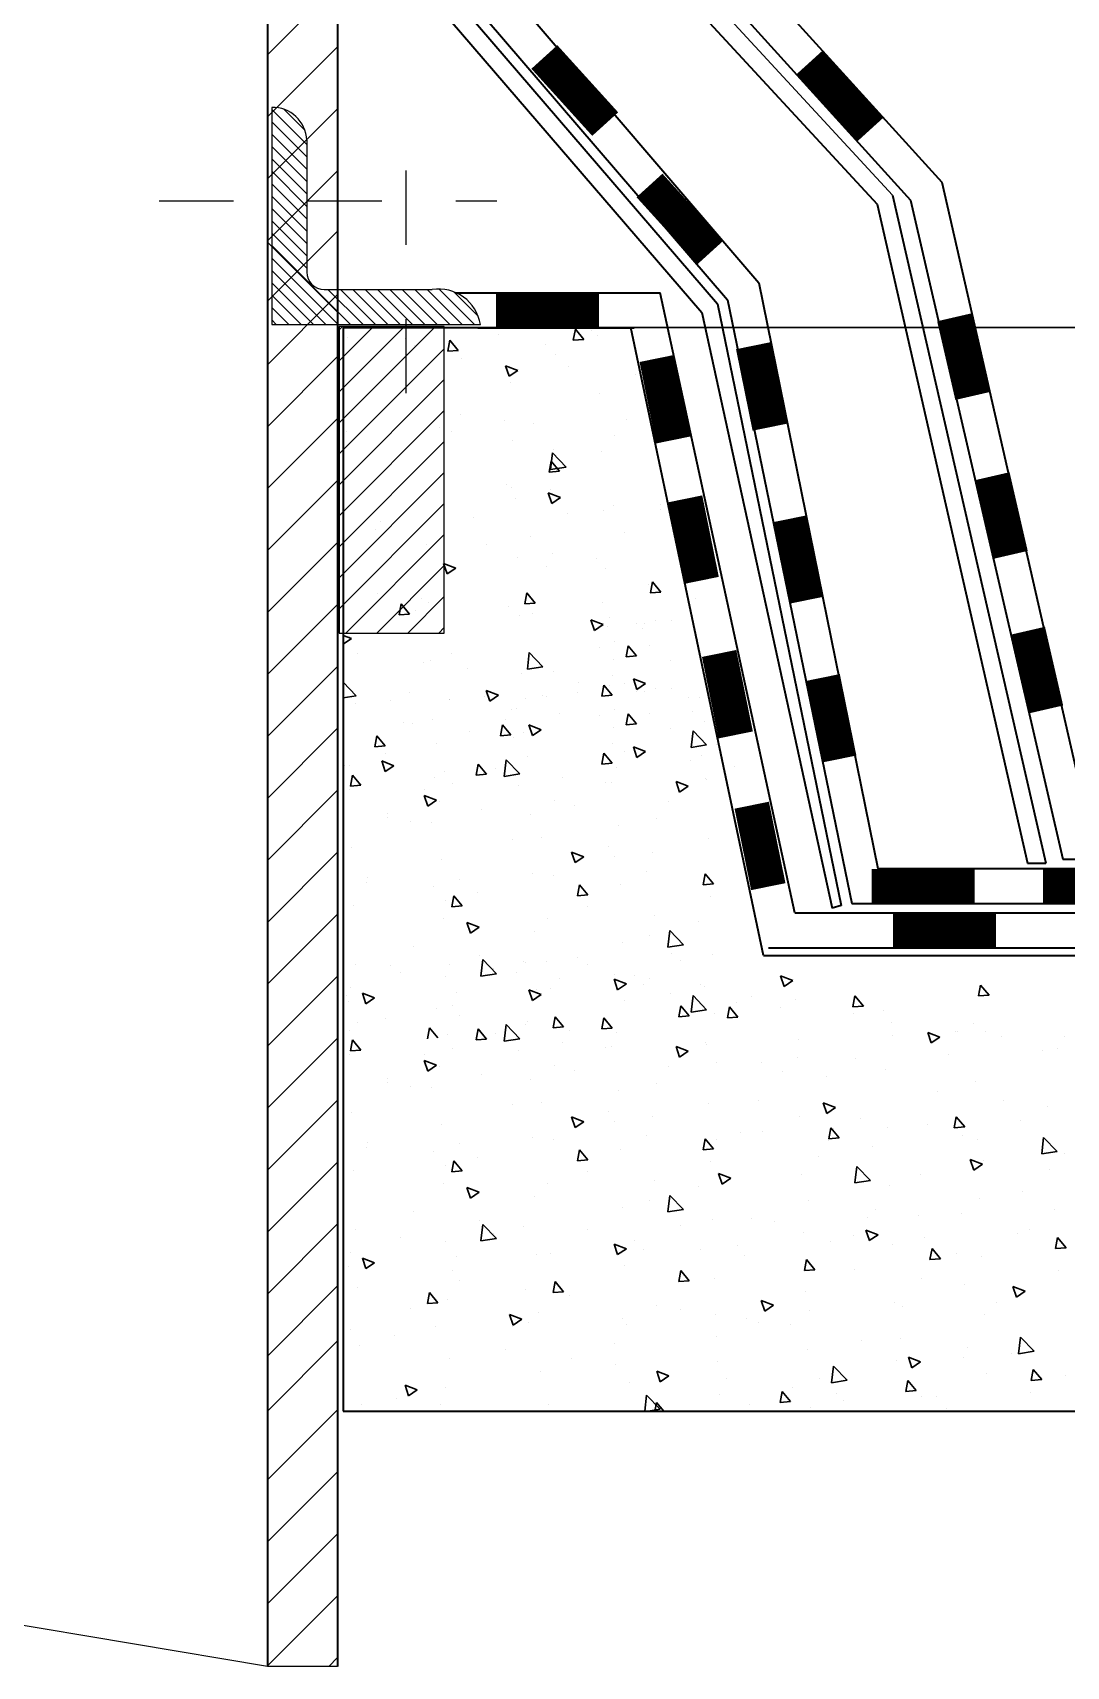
# Model space of a CAD drawing. Extents: x 594 to 813, y 174 to 240.
# Drawn here: x 626.909 to 628.303, y 224.166 to 226.367 of the extents above; entities that cross this region are included whole.
import ezdxf

# ---------------------------------------------------------------- set-up
doc = ezdxf.new("R2010")
doc.units = 0
doc.header["$MEASUREMENT"] = 0
doc.header["$PDMODE"] = 35
doc.header["$PDSIZE"] = 0.5
doc.linetypes.add('CENTER', pattern=[50.8, 31.75, -6.35, 6.35, -6.35])
doc.layers.get('0').update_dxf_attribs({"linetype": 'CONTINUOUS', "lineweight": 30})
doc.layers.get('Defpoints').update_dxf_attribs({"linetype": 'CONTINUOUS'})
for name, color, linetype, lineweight in [('3', 3, 'CONTINUOUS', 25), ('5', 5, 'CONTINUOUS', 35), ('AC.REF(S). PIPING', 3, 'CONTINUOUS', 30), ('text', 72, 'CONTINUOUS', 15)]:
    doc.layers.add(name, color=color, linetype=linetype, lineweight=lineweight)
doc.layers.add('Duct', color=4, linetype='CONTINUOUS')
doc.dimstyles.get("Standard").update_dxf_attribs({"dimtxt": 0.12, "dimasz": 0.05, "dimexe": 0.18, "dimexo": 0.0625, "dimgap": 0.09, "dimtad": 0, "dimtih": 1, "dimtoh": 1, "dimzin": 0, "dimdsep": 46, "dimtxsty": 'Standard', "dimblk": 'DOT', "dimcen": 0.09, "dimadec": 0, "dimazin": 0, "dimtfac": 1, "dimtofl": 0, "dimtmove": 0, "dimatfit": 3, "dimldrblk": 'DOT', "dimfxl": 1, "dimtolj": 1, "dimtzin": 0, "dimarcsym": 0})

# ---------------------------------------------------------------- blocks, each defined once
blk = doc.blocks.new('*X223')
at = {"color": 0}
for p, q in [((471.437, 168.795), (472.437, 169.795)), ((471.49, 169.202), (472.087, 169.798)), ((471.437, 168.441), (472.437, 169.441)), ((471.437, 168.088), (472.437, 169.088)), ((471.437, 167.734), (472.437, 168.734)), ((471.437, 167.381), (472.437, 168.381)), ((471.437, 167.027), (472.437, 168.027)), ((471.437, 166.674), (472.437, 167.674)), ((471.437, 166.32), (472.437, 167.32)), ((471.437, 165.967), (472.437, 166.967)), ((471.437, 165.613), (472.437, 166.613)), ((471.437, 165.259), (472.437, 166.259)), ((470.183, 163.652), (472.437, 165.906)), ((470.536, 163.652), (472.437, 165.552)), ((470.89, 163.652), (472.437, 165.199)), ((466.548, 163.906), (467.224, 164.582)), ((466.647, 163.652), (467.647, 164.652)), ((467.001, 163.652), (468.001, 164.652)), ((467.354, 163.652), (468.354, 164.652)), ((467.708, 163.652), (468.708, 164.652)), ((468.061, 163.652), (469.061, 164.652)), ((468.415, 163.652), (469.415, 164.652)), ((468.768, 163.652), (469.768, 164.652)), ((469.122, 163.652), (470.122, 164.652)), ((469.475, 163.652), (470.475, 164.652)), ((469.829, 163.652), (470.829, 164.652)), ((471.243, 163.652), (472.437, 164.845)), ((471.597, 163.652), (472.437, 164.492)), ((471.95, 163.652), (472.437, 164.138)), ((472.304, 163.652), (472.437, 163.785))]:
    blk.add_line(p, q, dxfattribs=at)
blk = doc.blocks.new('*D263')
at = {"color": 0, "lineweight": -2, "transparency": 16777216}
for p, q in [((915323.5, 106490.7), (916558.6, 106490.7)), ((916558.4, 106490.6), (916558.4, 105791.7)), ((915471.3, 105791.5), (916558.6, 105791.5))]:
    blk.add_line(p, q, dxfattribs=at)
at = {"color": 0, "transparency": 16777216}
for points in [[(916558.4, 106490.6), (916558.4, 106490.6), (916558.4, 106490.7)], [(916558.4, 105791.7), (916558.4, 105791.7), (916558.4, 105791.5)]]:
    blk.add_solid(points, dxfattribs=at)
at = {"layer": 'Defpoints', "color": 0, "transparency": 16777216}
for p in [(915323.4, 106490.7), (915471.2, 105791.5), (916558.4, 105791.5)]:
    blk.add_point(p, dxfattribs=at)
blk = doc.blocks.new('_Dot')
at = {"color": 0, "linetype": 'ByBlock', "lineweight": -2}
blk.add_line((-0.5, 0), (-1, 0), dxfattribs=at)
at = {"color": 0, "linetype": 'ByBlock', "const_width": 0.5}
blk.add_lwpolyline([(-0.25, 0, 1), (0.25, 0, 1)], format="xyb", close=True, dxfattribs=at)
blk = doc.blocks.new('*X222')
at = {"color": 0}
for p, q in [((431.252, 160.784), (434.063, 163.595)), ((431.252, 161.668), (433.179, 163.595)), ((431.252, 162.551), (432.295, 163.595)), ((431.252, 163.435), (431.411, 163.595)), ((431.947, 160.594), (434.947, 163.595)), ((432.831, 160.594), (435.831, 163.595)), ((433.714, 160.594), (436.715, 163.595)), ((434.598, 160.594), (437.598, 163.595)), ((435.482, 160.594), (438.482, 163.595)), ((436.366, 160.594), (439.366, 163.595)), ((437.25, 160.594), (439.997, 163.342)), ((438.134, 160.594), (439.997, 162.458)), ((439.018, 160.594), (439.997, 161.574)), ((439.902, 160.594), (439.997, 160.69))]:
    blk.add_line(p, q, dxfattribs=at)
blk = doc.blocks.new('A$C5DD3573E')
at = {"color": 0}
for p, q in [((-31660.694, -4809.267), (-31582.653, -4731.226)), ((-31660.694, -4878.247), (-31582.653, -4800.205)), ((-31660.694, -4947.227), (-31582.653, -4869.185)), ((-31660.694, -5016.206), (-31582.653, -4938.165)), ((-31660.694, -5083.335), (-31582.653, -5005.293)), ((-31582.653, -5095.733), (-31660.694, -5017.691)), ((-31660.694, -5154.166), (-31582.653, -5076.124)), ((-31570.9, -5123.383), (-31570.9, -5123.383)), ((-31507.371, -5125.123), (-31507.371, -5125.123)), ((-31459.82, -5139.214), (-31457.564, -5126.984)), ((-31448.16, -5138.193), (-31457.565, -5126.984)), ((-31403.22, -5120.723), (-31403.22, -5120.723)), ((-31308.219, -5125.95), (-31319.881, -5126.97)), ((-31319.879, -5126.971), (-31317.623, -5114.741)), ((-31308.219, -5125.95), (-31317.625, -5114.741)), ((-31299.069, -5116.322), (-31299.069, -5116.322)), ((-31293.305, -5121.123), (-31293.305, -5121.123)), ((-31660.694, -5223.146), (-31582.653, -5145.104)), ((-31497.008, -5133.111), (-31497.008, -5133.111)), ((-31448.16, -5138.193), (-31459.821, -5139.214)), ((-31448.166, -5139.541), (-31448.166, -5139.541)), ((-31444.357, -5146.93), (-31444.357, -5146.93)), ((-31350.371, -5132.136), (-31350.371, -5132.136)), ((-31340.206, -5142.53), (-31340.206, -5142.53)), ((-31548.508, -5151.331), (-31548.508, -5151.331)), ((-31381.7, -5160.492), (-31395.361, -5155.248)), ((-31391.403, -5167.039), (-31395.359, -5155.249)), ((-31381.7, -5160.492), (-31391.405, -5167.038)), ((-31324.948, -5155.763), (-31324.948, -5155.763)), ((-31251.056, -5165.491), (-31251.056, -5165.491)), ((-31389.481, -5173.582), (-31389.481, -5173.582)), ((-31290.932, -5186.072), (-31290.932, -5186.072)), ((-31660.694, -5292.125), (-31582.653, -5214.084)), ((-31445.682, -5210.062), (-31445.682, -5210.062)), ((-31396.84, -5216.492), (-31396.84, -5216.492)), ((-31364.404, -5219.896), (-31364.404, -5219.896)), ((-31260.253, -5215.495), (-31260.253, -5215.495)), ((-31572.706, -5228.697), (-31572.706, -5228.697)), ((-31468.555, -5224.297), (-31468.555, -5224.297)), ((-31456.098, -5229.017), (-31456.098, -5229.017)), ((-31273.622, -5232.714), (-31273.622, -5232.714)), ((-31222.719, -5226.758), (-31227.474, -5229.966)), ((-31387.108, -5238.531), (-31387.108, -5238.531)), ((-31345.184, -5270.762), (-31343.028, -5252.233)), ((-31327.833, -5268.071), (-31343.03, -5252.234)), ((-31342.316, -5248.548), (-31342.316, -5248.548)), ((-31288.56, -5251.021), (-31288.56, -5251.021)), ((-31335.29, -5272.706), (-31346.952, -5273.726)), ((-31346.95, -5273.726), (-31344.694, -5261.497)), ((-31327.833, -5268.071), (-31345.185, -5270.763)), ((-31335.29, -5272.706), (-31344.696, -5261.497)), ((-31660.694, -5361.105), (-31582.653, -5283.063)), ((-31468.248, -5277.285), (-31468.248, -5277.285)), ((-31394.356, -5287.013), (-31394.356, -5287.013)), ((-31389.066, -5291.386), (-31389.066, -5291.386)), ((-31384.736, -5303.48), (-31384.736, -5303.48)), ((-31334.228, -5301.972), (-31347.889, -5296.728)), ((-31343.931, -5308.518), (-31347.887, -5296.728)), ((-31345.514, -5293.444), (-31345.514, -5293.444)), ((-31334.228, -5301.972), (-31343.933, -5308.518)), ((-31275.284, -5310.917), (-31275.284, -5310.917)), ((-31222.296, -5309.666), (-31222.296, -5309.666)), ((-31534.712, -5328.394), (-31534.712, -5328.394)), ((-31430.561, -5323.994), (-31430.561, -5323.994)), ((-31326.41, -5319.593), (-31326.41, -5319.593)), ((-31286.187, -5315.97), (-31286.187, -5315.97)), ((-31222.259, -5315.193), (-31222.259, -5315.193)), ((-31540.141, -5338.015), (-31540.141, -5338.015)), ((-31367.547, -5345.801), (-31367.547, -5345.801)), ((-31263.396, -5341.4), (-31263.396, -5341.4)), ((-31660.694, -5430.085), (-31582.653, -5352.043)), ((-31575.849, -5354.602), (-31575.849, -5354.602)), ((-31483.698, -5353.801), (-31483.698, -5353.801)), ((-31471.698, -5350.201), (-31471.698, -5350.201)), ((-31463.578, -5359.664), (-31463.578, -5359.664)), ((-31416.922, -5354.237), (-31416.922, -5354.237)), ((-31343.03, -5363.965), (-31343.03, -5363.965)), ((-31450.687, -5380.525), (-31464.348, -5375.281)), ((-31460.39, -5387.071), (-31464.346, -5375.281)), ((-31450.687, -5380.525), (-31460.392, -5387.071)), ((-31382.363, -5368.429), (-31382.363, -5368.429)), ((-31349.796, -5379.195), (-31349.796, -5379.195)), ((-31294.188, -5370.395), (-31294.188, -5370.395)), ((-31283.815, -5380.919), (-31283.815, -5380.919)), ((-31236.014, -5398.726), (-31236.014, -5398.726)), ((-31234.08, -5408.239), (-31231.825, -5396.009)), ((-31222.421, -5407.219), (-31231.826, -5396.009)), ((-31537.657, -5408.536), (-31537.657, -5408.536)), ((-31488.815, -5414.966), (-31488.815, -5414.966)), ((-31481.325, -5418.75), (-31481.325, -5418.75)), ((-31362.361, -5419.462), (-31374.023, -5420.482)), ((-31374.021, -5420.482), (-31371.765, -5408.253)), ((-31362.361, -5419.462), (-31371.767, -5408.252)), ((-31287.594, -5418.766), (-31287.594, -5418.766)), ((-31222.421, -5407.219), (-31234.082, -5408.239)), ((-31183.443, -5414.366), (-31183.443, -5414.366)), ((-31660.694, -5499.064), (-31582.653, -5421.023)), ((-31502.301, -5431.705), (-31513.963, -5432.725)), ((-31513.961, -5432.726), (-31511.705, -5420.496)), ((-31502.301, -5431.705), (-31511.707, -5420.496)), ((-31495.896, -5427.568), (-31495.896, -5427.568)), ((-31391.745, -5423.167), (-31391.745, -5423.167)), ((-31379.991, -5433.378), (-31379.991, -5433.378)), ((-31365.597, -5431.188), (-31365.597, -5431.188)), ((-31286.756, -5443.452), (-31300.417, -5438.208)), ((-31296.459, -5449.998), (-31300.415, -5438.208)), ((-31279.07, -5435.09), (-31279.07, -5435.09)), ((-31567.146, -5459.077), (-31576.437, -5455.511)), ((-31569.305, -5456.544), (-31569.305, -5456.544)), ((-31286.756, -5443.452), (-31296.461, -5449.998)), ((-31291.704, -5440.916), (-31291.704, -5440.916)), ((-31281.442, -5445.868), (-31281.442, -5445.868)), ((-31249.6, -5442.737), (-31249.6, -5442.737)), ((-31242.862, -5447.346), (-31242.862, -5447.346)), ((-31240.378, -5442.141), (-31240.378, -5442.141)), ((-31227.958, -5439.41), (-31227.958, -5439.41)), ((-31210.784, -5438.933), (-31210.784, -5438.933)), ((-31567.146, -5459.077), (-31576.437, -5465.344)), ((-31371.05, -5493.11), (-31368.895, -5474.581)), ((-31353.7, -5490.419), (-31368.896, -5474.582)), ((-31290.738, -5468.944), (-31290.738, -5468.944)), ((-31274.325, -5462.012), (-31274.325, -5462.012)), ((-31261.151, -5479.268), (-31258.895, -5467.038)), ((-31249.492, -5478.248), (-31258.897, -5467.038)), ((-31235.439, -5467.081), (-31235.439, -5467.081)), ((-31181.269, -5459.605), (-31181.269, -5459.605)), ((-31660.694, -5568.044), (-31582.653, -5490.003)), ((-31560.223, -5475.759), (-31560.223, -5475.759)), ((-31486.331, -5485.487), (-31486.331, -5485.487)), ((-31478.953, -5483.699), (-31478.953, -5483.699)), ((-31455.523, -5476.075), (-31455.523, -5476.075)), ((-31437.489, -5491.917), (-31437.489, -5491.917)), ((-31353.7, -5490.419), (-31371.052, -5493.111)), ((-31274.708, -5482.249), (-31274.708, -5482.249)), ((-31249.492, -5478.248), (-31261.153, -5479.268)), ((-31211.619, -5483.339), (-31211.619, -5483.339)), ((-31561.923, -5522.713), (-31576.437, -5507.587)), ((-31377.618, -5498.327), (-31377.618, -5498.327)), ((-31341.741, -5495.606), (-31341.741, -5495.606)), ((-31314.271, -5508.139), (-31314.271, -5508.139)), ((-31288.222, -5523.047), (-31285.966, -5510.817)), ((-31276.562, -5522.027), (-31285.968, -5510.817)), ((-31279.07, -5510.817), (-31279.07, -5510.817)), ((-31276.698, -5500.039), (-31276.698, -5500.039)), ((-31262.945, -5509.364), (-31262.945, -5509.364)), ((-31239.284, -5509.205), (-31252.945, -5503.961)), ((-31248.987, -5515.751), (-31252.943, -5503.961)), ((-31239.284, -5509.205), (-31248.989, -5515.751)), ((-31561.923, -5522.713), (-31576.437, -5524.964)), ((-31523.237, -5527.862), (-31523.237, -5527.862)), ((-31502.272, -5518.914), (-31502.272, -5518.914)), ((-31457.902, -5527.265), (-31457.902, -5527.265)), ((-31457.571, -5526.685), (-31457.571, -5526.685)), ((-31419.086, -5523.461), (-31419.086, -5523.461)), ((-31403.215, -5522.004), (-31416.876, -5516.761)), ((-31412.918, -5528.551), (-31416.874, -5516.761)), ((-31403.215, -5522.004), (-31412.92, -5528.551)), ((-31372.873, -5525.248), (-31372.873, -5525.248)), ((-31353.751, -5522.864), (-31353.751, -5522.864)), ((-31349.221, -5523.277), (-31349.221, -5523.277)), ((-31314.935, -5519.061), (-31314.935, -5519.061)), ((-31276.562, -5522.027), (-31288.224, -5523.047)), ((-31249.6, -5518.464), (-31249.6, -5518.464)), ((-31240.378, -5517.867), (-31240.378, -5517.867)), ((-31227.958, -5515.137), (-31227.958, -5515.137)), ((-31210.784, -5514.66), (-31210.784, -5514.66)), ((-31191.536, -5524.298), (-31191.536, -5524.298)), ((-31178.896, -5524.554), (-31178.896, -5524.554)), ((-31145.449, -5514.063), (-31145.449, -5514.063)), ((-31562.053, -5531.665), (-31562.053, -5531.665)), ((-31388.49, -5538.445), (-31388.49, -5538.445)), ((-31383.679, -5536.413), (-31383.679, -5536.413)), ((-31334.837, -5542.843), (-31334.837, -5542.843)), ((-31290.738, -5544.671), (-31290.738, -5544.671)), ((-31274.325, -5537.738), (-31274.325, -5537.738)), ((-31261.151, -5554.995), (-31258.895, -5542.765)), ((-31249.492, -5553.974), (-31258.897, -5542.765)), ((-31235.439, -5542.807), (-31235.439, -5542.807)), ((-31186.587, -5540.271), (-31186.587, -5540.271)), ((-31660.694, -5637.024), (-31582.653, -5558.982)), ((-31508.897, -5552.71), (-31508.897, -5552.71)), ((-31499.04, -5553.472), (-31499.04, -5553.472)), ((-31476.58, -5548.648), (-31476.58, -5548.648)), ((-31435.005, -5562.439), (-31435.005, -5562.439)), ((-31401.092, -5567.238), (-31398.836, -5555.008)), ((-31389.432, -5566.217), (-31398.838, -5555.008)), ((-31394.889, -5549.072), (-31394.889, -5549.072)), ((-31375.246, -5563.276), (-31375.246, -5563.276)), ((-31355.743, -5560.507), (-31369.404, -5555.264)), ((-31365.446, -5567.054), (-31369.402, -5555.264)), ((-31355.743, -5560.507), (-31365.448, -5567.054)), ((-31274.708, -5557.975), (-31274.708, -5557.975)), ((-31249.492, -5553.974), (-31261.153, -5554.995)), ((-31211.619, -5559.065), (-31211.619, -5559.065)), ((-31188.694, -5580.188), (-31186.538, -5561.659)), ((-31171.344, -5577.497), (-31186.54, -5561.659)), ((-31174.151, -5551.476), (-31174.151, -5551.476)), ((-31529.372, -5578.461), (-31541.034, -5579.481)), ((-31541.032, -5579.481), (-31538.776, -5567.252)), ((-31529.372, -5578.461), (-31538.778, -5567.251)), ((-31471.836, -5575.569), (-31471.836, -5575.569)), ((-31389.432, -5566.217), (-31401.094, -5567.238)), ((-31386.163, -5568.869), (-31386.163, -5568.869)), ((-31276.698, -5575.766), (-31276.698, -5575.766)), ((-31239.284, -5584.932), (-31252.945, -5579.688)), ((-31248.987, -5591.478), (-31252.943, -5579.688)), ((-31171.344, -5577.497), (-31188.696, -5580.188)), ((-31160.926, -5577.506), (-31160.926, -5577.506)), ((-31574.382, -5599.859), (-31574.382, -5599.859)), ((-31568.729, -5600.626), (-31568.729, -5600.626)), ((-31519.674, -5600.557), (-31533.335, -5595.313)), ((-31529.377, -5607.103), (-31533.333, -5595.313)), ((-31529.463, -5587.414), (-31529.463, -5587.414)), ((-31519.674, -5600.557), (-31529.379, -5607.103)), ((-31428.163, -5611.017), (-31425.907, -5598.787)), ((-31416.503, -5609.997), (-31425.909, -5598.787)), ((-31396.917, -5612.482), (-31394.761, -5593.953)), ((-31379.567, -5609.791), (-31394.763, -5593.953)), ((-31370.501, -5590.197), (-31370.501, -5590.197)), ((-31276.562, -5597.753), (-31288.224, -5598.774)), ((-31288.222, -5598.774), (-31285.966, -5586.544)), ((-31276.562, -5597.753), (-31285.968, -5586.544)), ((-31262.945, -5585.091), (-31262.945, -5585.091)), ((-31239.284, -5584.932), (-31248.989, -5591.478)), ((-31189.052, -5594.819), (-31189.052, -5594.819)), ((-31176.524, -5589.503), (-31176.524, -5589.503)), ((-31140.21, -5601.249), (-31140.21, -5601.249)), ((-31568.103, -5623.26), (-31565.847, -5611.031)), ((-31556.443, -5622.24), (-31565.849, -5611.03)), ((-31474.208, -5613.597), (-31474.208, -5613.597)), ((-31463.003, -5606.722), (-31463.003, -5606.722)), ((-31454.947, -5620.157), (-31454.947, -5620.157)), ((-31416.503, -5609.997), (-31428.165, -5611.017)), ((-31406.245, -5603.636), (-31406.245, -5603.636)), ((-31379.567, -5609.791), (-31396.919, -5612.482)), ((-31332.353, -5613.364), (-31332.353, -5613.364)), ((-31283.511, -5619.795), (-31283.511, -5619.795)), ((-31276.941, -5618.758), (-31276.941, -5618.758)), ((-31271.953, -5602.687), (-31271.953, -5602.687)), ((-31191.812, -5623.435), (-31205.473, -5618.191)), ((-31201.515, -5629.981), (-31205.471, -5618.191)), ((-31172.79, -5614.357), (-31172.79, -5614.357)), ((-31171.779, -5616.425), (-31171.779, -5616.425)), ((-31660.694, -5706.004), (-31582.653, -5627.962)), ((-31569.637, -5626.78), (-31569.637, -5626.78)), ((-31556.443, -5622.24), (-31568.105, -5623.26)), ((-31472.202, -5639.06), (-31485.863, -5633.816)), ((-31481.905, -5645.606), (-31485.861, -5633.816)), ((-31485.243, -5627.559), (-31485.243, -5627.559)), ((-31381.092, -5623.159), (-31381.092, -5623.159)), ((-31191.812, -5623.435), (-31201.517, -5629.981)), ((-31526.381, -5653.766), (-31526.381, -5653.766)), ((-31472.202, -5639.06), (-31481.907, -5645.606)), ((-31469.463, -5640.518), (-31469.463, -5640.518)), ((-31422.23, -5649.366), (-31422.23, -5649.366)), ((-31368.129, -5655.146), (-31368.129, -5655.146)), ((-31341.165, -5639.688), (-31341.165, -5639.688)), ((-31318.079, -5644.965), (-31318.079, -5644.965)), ((-31213.928, -5640.565), (-31213.928, -5640.565)), ((-31526.98, -5657.936), (-31526.98, -5657.936)), ((-31501.697, -5662.996), (-31501.697, -5662.996)), ((-31478.137, -5664.366), (-31478.137, -5664.366)), ((-31269.58, -5667.636), (-31269.58, -5667.636)), ((-31227.383, -5659.219), (-31227.383, -5659.219)), ((-31567.264, -5691.729), (-31567.264, -5691.729)), ((-31387.915, -5682.526), (-31387.915, -5682.526)), ((-31354.919, -5680.588), (-31354.919, -5680.588)), ((-31281.027, -5690.316), (-31281.027, -5690.316)), ((-31169.407, -5681.374), (-31169.407, -5681.374)), ((-31660.694, -5774.983), (-31582.653, -5696.942)), ((-31467.091, -5705.467), (-31467.091, -5705.467)), ((-31308.271, -5701.987), (-31321.932, -5696.743)), ((-31317.974, -5708.533), (-31321.93, -5696.743)), ((-31308.271, -5701.987), (-31317.976, -5708.533)), ((-31274.133, -5702.057), (-31274.133, -5702.057)), ((-31232.185, -5696.746), (-31232.185, -5696.746)), ((-31549.546, -5725.159), (-31549.546, -5725.159)), ((-31446.427, -5726.732), (-31446.427, -5726.732)), ((-31365.756, -5720.095), (-31365.756, -5720.095)), ((-31342.276, -5722.332), (-31342.276, -5722.332)), ((-31238.125, -5717.931), (-31238.125, -5717.931)), ((-31175.353, -5733.286), (-31173.097, -5721.057)), ((-31163.693, -5732.266), (-31173.099, -5721.057)), ((-31550.578, -5731.133), (-31550.578, -5731.133)), ((-31475.654, -5734.887), (-31475.654, -5734.887)), ((-31455.233, -5757.773), (-31452.978, -5745.543)), ((-31443.574, -5756.752), (-31452.98, -5745.543)), ((-31426.811, -5741.317), (-31426.811, -5741.317)), ((-31303.633, -5744.509), (-31315.295, -5745.529)), ((-31315.293, -5745.53), (-31313.037, -5733.3)), ((-31303.633, -5744.509), (-31313.039, -5733.3)), ((-31267.208, -5732.585), (-31267.208, -5732.585)), ((-31163.693, -5732.266), (-31175.355, -5733.286)), ((-31167.034, -5746.323), (-31167.034, -5746.323)), ((-31564.892, -5756.678), (-31564.892, -5756.678)), ((-31462.427, -5750.804), (-31462.427, -5750.804)), ((-31443.574, -5756.752), (-31455.236, -5757.773)), ((-31303.593, -5757.539), (-31303.593, -5757.539)), ((-31660.694, -5843.963), (-31582.653, -5765.921)), ((-31464.718, -5770.416), (-31464.718, -5770.416)), ((-31424.73, -5780.54), (-31438.391, -5775.296)), ((-31434.433, -5787.086), (-31438.389, -5775.296)), ((-31424.73, -5780.54), (-31434.435, -5787.086)), ((-31348.645, -5770.335), (-31348.645, -5770.335)), ((-31229.701, -5767.267), (-31229.701, -5767.267)), ((-31214.56, -5802.536), (-31212.405, -5784.007)), ((-31197.21, -5799.845), (-31212.407, -5784.007)), ((-31180.859, -5773.697), (-31180.859, -5773.697)), ((-31498.22, -5802.11), (-31498.22, -5802.11)), ((-31363.384, -5785.044), (-31363.384, -5785.044)), ((-31264.835, -5797.534), (-31264.835, -5797.534)), ((-31234.863, -5789.866), (-31234.863, -5789.866)), ((-31197.21, -5799.845), (-31214.562, -5802.536)), ((-31424.328, -5811.838), (-31424.328, -5811.838)), ((-31422.783, -5834.83), (-31420.628, -5816.301)), ((-31405.434, -5832.139), (-31420.63, -5816.301)), ((-31419.086, -5818.397), (-31419.086, -5818.397)), ((-31375.486, -5818.268), (-31375.486, -5818.268)), ((-31372.873, -5820.184), (-31372.873, -5820.184)), ((-31349.221, -5818.212), (-31349.221, -5818.212)), ((-31314.935, -5813.996), (-31314.935, -5813.996)), ((-31210.784, -5809.596), (-31210.784, -5809.596)), ((-31200.132, -5817.628), (-31200.132, -5817.628)), ((-31164.662, -5811.271), (-31164.662, -5811.271)), ((-31660.694, -5912.943), (-31582.653, -5834.901)), ((-31562.519, -5821.627), (-31562.519, -5821.627)), ((-31523.237, -5822.798), (-31523.237, -5822.798)), ((-31512.584, -5830.83), (-31512.584, -5830.83)), ((-31462.346, -5835.365), (-31462.346, -5835.365)), ((-31457.571, -5821.621), (-31457.571, -5821.621)), ((-31405.434, -5832.139), (-31422.786, -5834.83)), ((-31408.434, -5826.43), (-31408.434, -5826.43)), ((-31383.679, -5831.349), (-31383.679, -5831.349)), ((-31334.837, -5837.779), (-31334.837, -5837.779)), ((-31304.283, -5822.029), (-31304.283, -5822.029)), ((-31260.8, -5843.467), (-31274.46, -5838.223)), ((-31270.502, -5850.013), (-31274.458, -5838.223)), ((-31274.325, -5832.674), (-31274.325, -5832.674)), ((-31252.267, -5834.49), (-31252.267, -5834.49)), ((-31235.439, -5837.743), (-31235.439, -5837.743)), ((-31075.353, -5839.818), (-31089.014, -5834.574)), ((-31085.056, -5846.364), (-31089.012, -5834.574)), ((-31572.009, -5856.767), (-31572.009, -5856.767)), ((-31568.154, -5847.685), (-31568.154, -5847.685)), ((-31541.189, -5859.092), (-31554.85, -5853.849)), ((-31550.892, -5865.639), (-31554.848, -5853.849)), ((-31449.571, -5852.637), (-31449.571, -5852.637)), ((-31355.743, -5855.443), (-31369.404, -5850.199)), ((-31365.446, -5861.989), (-31369.402, -5850.199)), ((-31355.743, -5855.443), (-31365.448, -5861.989)), ((-31361.011, -5849.993), (-31361.011, -5849.993)), ((-31345.42, -5848.236), (-31345.42, -5848.236)), ((-31260.8, -5843.467), (-31270.504, -5850.013)), ((-31241.269, -5843.836), (-31241.269, -5843.836)), ((-31211.619, -5854.001), (-31211.619, -5854.001)), ((-31188.694, -5875.124), (-31186.538, -5856.595)), ((-31171.344, -5872.433), (-31186.54, -5856.595)), ((-31178.375, -5844.219), (-31178.375, -5844.219)), ((-31174.151, -5846.411), (-31174.151, -5846.411)), ((-31075.353, -5839.818), (-31085.058, -5846.364)), ((-30856.741, -5855.959), (-30868.403, -5856.98)), ((-30868.401, -5856.98), (-30866.145, -5844.75)), ((-30856.741, -5855.959), (-30866.147, -5844.75)), ((-31570.112, -5862.84), (-31570.112, -5862.84)), ((-31553.722, -5857.037), (-31553.722, -5857.037)), ((-31541.189, -5859.092), (-31550.894, -5865.639)), ((-31471.836, -5870.504), (-31471.836, -5870.504)), ((-31454.372, -5867.216), (-31454.372, -5867.216)), ((-31262.463, -5862.483), (-31262.463, -5862.483)), ((-31202.423, -5880.042), (-31200.168, -5867.812)), ((-31190.764, -5879.022), (-31200.17, -5867.812)), ((-31171.344, -5872.433), (-31188.696, -5875.124)), ((-31148.282, -5881.466), (-31146.026, -5869.237)), ((-31136.622, -5880.446), (-31146.028, -5869.236)), ((-31137.727, -5863.729), (-31137.727, -5863.729)), ((-31121.656, -5857.274), (-31121.656, -5857.274)), ((-31088.884, -5870.159), (-31088.884, -5870.159)), ((-31072.817, -5861.04), (-31072.817, -5861.04)), ((-30996.682, -5868.203), (-31008.343, -5869.223)), ((-31008.341, -5869.223), (-31006.085, -5856.993)), ((-30996.682, -5868.203), (-31006.087, -5856.993)), ((-30974.269, -5873.53), (-30974.269, -5873.53)), ((-31560.147, -5886.576), (-31560.147, -5886.576)), ((-31529.463, -5882.35), (-31529.463, -5882.35)), ((-31482.304, -5904.529), (-31480.048, -5892.299)), ((-31470.645, -5903.508), (-31480.051, -5892.299)), ((-31446.894, -5879.062), (-31446.894, -5879.062)), ((-31396.917, -5907.417), (-31394.761, -5888.888)), ((-31379.567, -5904.726), (-31394.763, -5888.889)), ((-31373.002, -5888.79), (-31373.002, -5888.79)), ((-31370.501, -5885.133), (-31370.501, -5885.133)), ((-31330.704, -5891.265), (-31342.366, -5892.285)), ((-31342.364, -5892.285), (-31340.108, -5880.056)), ((-31340.59, -5886.747), (-31340.59, -5886.747)), ((-31330.704, -5891.265), (-31340.11, -5880.056)), ((-31276.562, -5892.689), (-31288.224, -5893.709)), ((-31288.222, -5893.709), (-31285.966, -5881.48)), ((-31276.562, -5892.689), (-31285.968, -5881.48)), ((-31190.764, -5879.022), (-31202.426, -5880.042)), ((-31162.289, -5876.22), (-31162.289, -5876.22)), ((-31136.622, -5880.446), (-31148.284, -5881.466)), ((-31007.874, -5876.805), (-31007.874, -5876.805)), ((-30965.666, -5886.381), (-30965.666, -5886.381)), ((-30874.095, -5887.267), (-30874.095, -5887.267)), ((-31660.694, -5981.923), (-31582.653, -5903.881)), ((-31568.729, -5895.562), (-31568.729, -5895.562)), ((-31568.103, -5918.196), (-31565.847, -5905.966)), ((-31556.443, -5917.175), (-31565.849, -5905.966)), ((-31459.973, -5900.314), (-31459.973, -5900.314)), ((-31416.503, -5904.932), (-31428.165, -5905.953)), ((-31428.163, -5905.953), (-31425.907, -5893.723)), ((-31416.503, -5904.932), (-31425.909, -5893.723)), ((-31406.245, -5898.572), (-31406.245, -5898.572)), ((-31379.567, -5904.726), (-31396.919, -5907.418)), ((-31332.353, -5908.3), (-31332.353, -5908.3)), ((-31324.16, -5895.22), (-31324.16, -5895.22)), ((-31271.953, -5897.623), (-31271.953, -5897.623)), ((-31172.79, -5909.293), (-31172.79, -5909.293)), ((-31068.64, -5904.893), (-31068.64, -5904.893)), ((-30964.489, -5900.492), (-30964.489, -5900.492)), ((-30911.422, -5902.745), (-30925.083, -5897.501)), ((-30921.125, -5909.291), (-30925.081, -5897.501)), ((-30911.422, -5902.745), (-30921.127, -5909.291)), ((-30894.092, -5896.336), (-30894.092, -5896.336)), ((-30891.774, -5896.109), (-30891.774, -5896.109)), ((-30860.338, -5896.092), (-30860.338, -5896.092)), ((-30842.932, -5902.54), (-30842.932, -5902.54)), ((-30772.76, -5901.895), (-30772.76, -5901.895)), ((-31569.637, -5921.716), (-31569.637, -5921.716)), ((-31556.443, -5917.175), (-31568.105, -5918.196)), ((-31472.202, -5933.996), (-31485.863, -5928.752)), ((-31481.905, -5940.542), (-31485.861, -5928.752)), ((-31485.243, -5922.495), (-31485.243, -5922.495)), ((-31454.947, -5915.093), (-31454.947, -5915.093)), ((-31381.092, -5918.094), (-31381.092, -5918.094)), ((-31283.511, -5914.73), (-31283.511, -5914.73)), ((-31276.941, -5913.694), (-31276.941, -5913.694)), ((-31191.812, -5918.37), (-31205.473, -5913.126)), ((-31201.515, -5924.916), (-31205.471, -5913.127)), ((-31191.812, -5918.37), (-31201.517, -5924.916)), ((-31171.779, -5911.36), (-31171.779, -5911.36)), ((-31070.445, -5925.988), (-31070.445, -5925.988)), ((-31005.626, -5926.699), (-31005.626, -5926.699)), ((-30901.475, -5922.299), (-30901.475, -5922.299)), ((-30797.324, -5917.898), (-30797.324, -5917.898)), ((-30780.31, -5915.867), (-30780.31, -5915.867)), ((-31472.202, -5933.996), (-31481.907, -5940.542)), ((-31469.463, -5935.453), (-31469.463, -5935.453)), ((-31422.23, -5944.302), (-31422.23, -5944.302)), ((-31341.165, -5934.624), (-31341.165, -5934.624)), ((-31318.079, -5939.901), (-31318.079, -5939.901)), ((-31213.928, -5935.501), (-31213.928, -5935.501)), ((-31160.293, -5930.952), (-31160.293, -5930.952)), ((-31109.777, -5931.1), (-31109.777, -5931.1)), ((-31086.401, -5940.68), (-31086.401, -5940.68)), ((-31037.558, -5947.111), (-31037.558, -5947.111)), ((-30971.896, -5938.479), (-30971.896, -5938.479)), ((-31526.98, -5952.871), (-31526.98, -5952.871)), ((-31526.381, -5948.702), (-31526.381, -5948.702)), ((-31501.697, -5957.931), (-31501.697, -5957.931)), ((-31478.137, -5959.301), (-31478.137, -5959.301)), ((-31368.129, -5950.082), (-31368.129, -5950.082)), ((-31269.58, -5962.572), (-31269.58, -5962.572)), ((-31227.383, -5954.155), (-31227.383, -5954.155)), ((-30914.34, -5963.333), (-30914.34, -5963.333)), ((-30871.723, -5952.216), (-30871.723, -5952.216)), ((-31660.694, -6050.902), (-31582.653, -5972.861)), ((-31387.915, -5977.462), (-31387.915, -5977.462)), ((-31354.919, -5975.523), (-31354.919, -5975.523)), ((-31169.407, -5976.309), (-31169.407, -5976.309)), ((-31113.601, -5973.686), (-31113.601, -5973.686)), ((-31027.881, -5981.298), (-31041.542, -5976.054)), ((-31037.584, -5987.844), (-31041.54, -5976.054)), ((-31027.881, -5981.298), (-31037.586, -5987.844)), ((-30840.448, -5973.061), (-30840.448, -5973.061)), ((-30791.606, -5979.491), (-30791.606, -5979.491)), ((-31567.264, -5986.665), (-31567.264, -5986.665)), ((-31467.091, -6000.402), (-31467.091, -6000.402)), ((-31308.271, -5996.923), (-31321.932, -5991.679)), ((-31317.974, -6003.469), (-31321.93, -5991.679)), ((-31308.271, -5996.923), (-31317.976, -6003.469)), ((-31281.027, -5985.252), (-31281.027, -5985.252)), ((-31274.133, -5996.993), (-31274.133, -5996.993)), ((-31232.185, -5991.682), (-31232.185, -5991.682)), ((-31068.072, -5990.937), (-31068.072, -5990.937)), ((-30999.819, -5993.217), (-30999.819, -5993.217)), ((-30925.672, -5999.665), (-30925.672, -5999.665)), ((-30895.472, -6003.735), (-30893.216, -5991.506)), ((-30883.812, -6002.715), (-30893.218, -5991.506)), ((-30821.521, -5995.265), (-30821.521, -5995.265)), ((-31549.546, -6020.095), (-31549.546, -6020.095)), ((-31365.756, -6015.031), (-31365.756, -6015.031)), ((-31342.276, -6017.267), (-31342.276, -6017.267)), ((-31238.125, -6012.867), (-31238.125, -6012.867)), ((-31175.353, -6028.222), (-31173.097, -6015.992)), ((-31163.693, -6027.202), (-31173.099, -6015.992)), ((-31160.351, -6016.524), (-31160.351, -6016.524)), ((-31133.974, -6008.466), (-31133.974, -6008.466)), ((-31108.967, -6007.904), (-31108.967, -6007.904)), ((-31023.753, -6014.958), (-31035.414, -6015.979)), ((-31035.412, -6015.979), (-31033.156, -6003.749)), ((-31035.075, -6017.632), (-31035.075, -6017.632)), ((-31023.753, -6014.958), (-31033.158, -6003.749)), ((-31029.823, -6004.066), (-31029.823, -6004.066)), ((-30969.524, -6003.428), (-30969.524, -6003.428)), ((-30883.812, -6002.715), (-30895.474, -6003.735)), ((-30886.037, -6012.747), (-30886.037, -6012.747)), ((-30869.35, -6017.165), (-30869.35, -6017.165)), ((-30798.114, -6032.885), (-30795.958, -6014.356)), ((-30780.764, -6030.194), (-30795.961, -6014.356)), ((-31576.209, -6026.209), (-31576.209, -6026.209)), ((-31550.578, -6026.069), (-31550.578, -6026.069)), ((-31475.654, -6029.823), (-31475.654, -6029.823)), ((-31446.427, -6021.668), (-31446.427, -6021.668)), ((-31426.811, -6036.253), (-31426.811, -6036.253)), ((-31315.293, -6040.465), (-31313.037, -6028.236)), ((-31303.633, -6039.445), (-31313.039, -6028.235)), ((-31267.208, -6027.521), (-31267.208, -6027.521)), ((-31163.693, -6027.202), (-31175.355, -6028.222)), ((-31046.569, -6036.055), (-31046.569, -6036.055)), ((-30986.232, -6024.062), (-30986.232, -6024.062)), ((-30780.764, -6030.194), (-30798.116, -6032.885)), ((-30772.255, -6032.278), (-30772.255, -6032.278)), ((-31660.694, -6119.882), (-31582.653, -6041.84)), ((-31564.892, -6051.614), (-31564.892, -6051.614)), ((-31462.427, -6045.74), (-31462.427, -6045.74)), ((-31443.574, -6051.688), (-31455.236, -6052.708)), ((-31455.233, -6052.709), (-31452.978, -6040.479)), ((-31443.574, -6051.688), (-31452.98, -6040.479)), ((-31303.633, -6039.445), (-31315.295, -6040.465)), ((-31303.593, -6052.475), (-31303.593, -6052.475)), ((-31167.034, -6041.258), (-31167.034, -6041.258)), ((-31144.341, -6059.85), (-31158.001, -6054.606)), ((-31154.043, -6066.396), (-31157.999, -6054.606)), ((-31065.7, -6055.886), (-31065.7, -6055.886)), ((-31006.337, -6065.178), (-31004.181, -6046.649)), ((-30988.987, -6062.488), (-31004.184, -6046.65)), ((-30932.787, -6055.586), (-30932.787, -6055.586)), ((-30863.951, -6044.225), (-30877.612, -6038.981)), ((-30873.653, -6050.771), (-30877.609, -6038.981)), ((-30863.951, -6044.225), (-30873.656, -6050.771)), ((-30863.014, -6040.284), (-30863.014, -6040.284)), ((-30789.122, -6050.012), (-30789.122, -6050.012)), ((-31464.718, -6065.351), (-31464.718, -6065.351)), ((-31424.73, -6075.476), (-31438.391, -6070.232)), ((-31434.433, -6082.022), (-31438.389, -6070.232)), ((-31348.645, -6065.271), (-31348.645, -6065.271)), ((-31229.701, -6062.203), (-31229.701, -6062.203)), ((-31180.859, -6068.633), (-31180.859, -6068.633)), ((-31144.341, -6059.85), (-31154.045, -6066.396)), ((-30988.987, -6062.488), (-31006.339, -6065.179)), ((-30967.151, -6068.377), (-30967.151, -6068.377)), ((-31424.73, -6075.476), (-31434.435, -6082.022)), ((-31363.384, -6079.98), (-31363.384, -6079.98)), ((-31264.835, -6092.47), (-31264.835, -6092.47)), ((-31234.863, -6084.802), (-31234.863, -6084.802)), ((-31214.56, -6097.472), (-31212.405, -6078.943)), ((-31197.21, -6094.781), (-31212.407, -6078.943)), ((-31057.641, -6084.855), (-31057.641, -6084.855)), ((-30866.978, -6082.114), (-30866.978, -6082.114)), ((-30819.005, -6075.117), (-30819.005, -6075.117)), ((-31660.694, -6188.862), (-31582.653, -6110.82)), ((-31498.22, -6097.046), (-31498.22, -6097.046)), ((-31424.328, -6106.774), (-31424.328, -6106.774)), ((-31422.783, -6129.765), (-31420.628, -6111.236)), ((-31405.434, -6127.074), (-31420.63, -6111.237)), ((-31197.21, -6094.781), (-31214.562, -6097.472)), ((-31164.662, -6106.207), (-31164.662, -6106.207)), ((-31121.081, -6104.333), (-31121.081, -6104.333)), ((-31095.981, -6108.164), (-31095.981, -6108.164)), ((-30991.83, -6103.763), (-30991.83, -6103.763)), ((-30983.749, -6094.583), (-30983.749, -6094.583)), ((-30934.906, -6101.013), (-30934.906, -6101.013)), ((-30887.679, -6099.363), (-30887.679, -6099.363)), ((-30783.528, -6094.962), (-30783.528, -6094.962)), ((-31562.519, -6116.563), (-31562.519, -6116.563)), ((-31512.584, -6125.766), (-31512.584, -6125.766)), ((-31405.434, -6127.074), (-31422.786, -6129.766)), ((-31408.434, -6121.365), (-31408.434, -6121.365)), ((-31375.486, -6113.204), (-31375.486, -6113.204)), ((-31304.283, -6116.965), (-31304.283, -6116.965)), ((-31252.267, -6129.426), (-31252.267, -6129.426)), ((-31200.132, -6112.564), (-31200.132, -6112.564)), ((-31063.327, -6120.835), (-31063.327, -6120.835)), ((-31007.299, -6123.864), (-31007.299, -6123.864)), ((-30980.41, -6122.777), (-30994.071, -6117.533)), ((-30990.112, -6129.323), (-30994.068, -6117.533)), ((-30980.41, -6122.777), (-30990.115, -6129.323)), ((-30928.816, -6125.57), (-30928.816, -6125.57)), ((-30824.665, -6121.169), (-30824.665, -6121.169)), ((-30811.688, -6117.235), (-30811.688, -6117.235)), ((-30782.602, -6138.248), (-30780.346, -6126.018)), ((-30770.943, -6137.228), (-30780.349, -6126.018)), ((-31568.154, -6142.621), (-31568.154, -6142.621)), ((-31462.346, -6130.3), (-31462.346, -6130.3)), ((-31449.571, -6147.573), (-31449.571, -6147.573)), ((-31361.011, -6144.928), (-31361.011, -6144.928)), ((-31345.42, -6143.172), (-31345.42, -6143.172)), ((-31260.8, -6138.403), (-31274.46, -6133.159)), ((-31270.502, -6144.949), (-31274.458, -6133.159)), ((-31260.8, -6138.403), (-31270.504, -6144.949)), ((-31241.269, -6138.772), (-31241.269, -6138.772)), ((-31178.375, -6139.154), (-31178.375, -6139.154)), ((-31137.118, -6134.371), (-31137.118, -6134.371)), ((-31129.533, -6145.584), (-31129.533, -6145.584)), ((-31032.967, -6129.97), (-31032.967, -6129.97)), ((-30964.779, -6133.326), (-30964.779, -6133.326)), ((-30922.543, -6150.491), (-30920.287, -6138.262)), ((-30910.883, -6149.471), (-30920.289, -6138.262)), ((-30893.517, -6143.394), (-30893.517, -6143.394)), ((-30864.605, -6147.063), (-30864.605, -6147.063)), ((-30770.943, -6137.228), (-30782.604, -6138.248)), ((-31570.112, -6157.775), (-31570.112, -6157.775)), ((-31541.189, -6154.028), (-31554.85, -6148.784)), ((-31550.892, -6160.575), (-31554.848, -6148.785)), ((-31553.722, -6151.973), (-31553.722, -6151.973)), ((-31541.189, -6154.028), (-31550.894, -6160.574)), ((-31454.372, -6162.152), (-31454.372, -6162.152)), ((-31262.463, -6157.419), (-31262.463, -6157.419)), ((-31202.423, -6174.978), (-31200.168, -6162.748)), ((-31190.764, -6173.957), (-31200.17, -6162.748)), ((-31050.824, -6161.714), (-31062.485, -6162.734)), ((-31062.483, -6162.734), (-31060.227, -6150.505)), ((-31050.824, -6161.714), (-31060.229, -6150.505)), ((-31006.315, -6161.806), (-31006.315, -6161.806)), ((-30910.883, -6149.471), (-30922.545, -6150.491)), ((-30779.735, -6162.925), (-30779.735, -6162.925)), ((-31660.694, -6257.841), (-31582.653, -6179.8)), ((-31560.147, -6181.512), (-31560.147, -6181.512)), ((-31446.894, -6173.997), (-31446.894, -6173.997)), ((-31373.002, -6183.725), (-31373.002, -6183.725)), ((-31342.364, -6187.221), (-31340.108, -6174.991)), ((-31340.59, -6181.682), (-31340.59, -6181.682)), ((-31330.704, -6186.201), (-31340.11, -6174.991)), ((-31190.764, -6173.957), (-31202.426, -6174.978)), ((-31162.289, -6171.156), (-31162.289, -6171.156)), ((-30932.423, -6171.535), (-30932.423, -6171.535)), ((-30883.58, -6177.965), (-30883.58, -6177.965)), ((-30816.479, -6185.704), (-30830.14, -6180.461)), ((-30826.181, -6192.25), (-30830.137, -6180.46)), ((-31470.645, -6198.444), (-31482.307, -6199.464)), ((-31482.304, -6199.464), (-31480.048, -6187.235)), ((-31470.645, -6198.444), (-31480.051, -6187.234)), ((-31459.973, -6195.249), (-31459.973, -6195.249)), ((-31330.704, -6186.201), (-31342.366, -6187.221)), ((-31324.16, -6190.156), (-31324.16, -6190.156)), ((-31226.808, -6201.213), (-31226.808, -6201.213)), ((-31096.869, -6201.33), (-31110.53, -6196.086)), ((-31106.571, -6207.876), (-31110.527, -6196.086)), ((-31096.869, -6201.33), (-31106.574, -6207.876)), ((-31060.955, -6185.784), (-31060.955, -6185.784)), ((-30962.406, -6198.275), (-30962.406, -6198.275)), ((-30848.862, -6198.536), (-30848.862, -6198.536)), ((-30816.479, -6185.704), (-30826.184, -6192.251)), ((-31501.122, -6204.99), (-31501.122, -6204.99)), ((-31377.259, -6216.955), (-31390.919, -6211.711)), ((-31386.961, -6223.502), (-31390.917, -6211.712)), ((-31377.259, -6216.955), (-31386.963, -6223.501)), ((-31369.617, -6220.538), (-31369.617, -6220.538)), ((-31358.639, -6209.877), (-31358.639, -6209.877)), ((-31265.466, -6216.138), (-31265.466, -6216.138)), ((-31200.941, -6206.378), (-31200.941, -6206.378)), ((-31161.315, -6211.737), (-31161.315, -6211.737)), ((-31127.049, -6216.106), (-31127.049, -6216.106)), ((-31057.164, -6207.337), (-31057.164, -6207.337)), ((-30953.013, -6202.936), (-30953.013, -6202.936)), ((-30862.233, -6212.012), (-30862.233, -6212.012)), ((-31567.629, -6228.296), (-31567.629, -6228.296)), ((-31518.786, -6234.727), (-31518.786, -6234.727)), ((-31473.768, -6224.939), (-31473.768, -6224.939)), ((-31387.34, -6224.521), (-31387.34, -6224.521)), ((-31260.09, -6222.368), (-31260.09, -6222.368)), ((-31159.917, -6236.105), (-31159.917, -6236.105)), ((-31113.026, -6220.744), (-31113.026, -6220.744)), ((-31078.207, -6222.536), (-31078.207, -6222.536)), ((-30823.98, -6255.233), (-30821.825, -6236.704)), ((-30806.631, -6252.542), (-30821.827, -6236.704)), ((-31660.694, -6319.061), (-31582.653, -6241.019)), ((-31557.775, -6246.461), (-31557.775, -6246.461)), ((-31395.568, -6250.949), (-31395.568, -6250.949)), ((-31273.558, -6244.052), (-31273.558, -6244.052)), ((-31058.582, -6250.733), (-31058.582, -6250.733)), ((-30999.244, -6240.275), (-30999.244, -6240.275)), ((-30954.989, -6238.758), (-30954.989, -6238.758)), ((-30881.097, -6248.486), (-30881.097, -6248.486)), ((-30832.254, -6254.916), (-30832.254, -6254.916)), ((-30806.631, -6252.542), (-30823.983, -6255.233)), ((-31575.634, -6273.268), (-31575.634, -6273.268)), ((-31457.601, -6260.198), (-31457.601, -6260.198)), ((-31356.266, -6274.826), (-31356.266, -6274.826)), ((-31321.676, -6260.677), (-31321.676, -6260.677)), ((-31272.834, -6267.107), (-31272.834, -6267.107)), ((-31213.328, -6279.883), (-31226.989, -6274.639)), ((-31223.03, -6286.429), (-31226.986, -6274.639)), ((-31159.776, -6263.583), (-31159.776, -6263.583)), ((-31032.204, -6287.526), (-31030.048, -6268.997)), ((-31014.854, -6284.836), (-31030.05, -6268.998)), ((-30960.034, -6263.224), (-30960.034, -6263.224)), ((-30932.938, -6264.257), (-30946.599, -6259.013)), ((-30942.64, -6270.803), (-30946.596, -6259.013)), ((-30932.938, -6264.257), (-30942.643, -6270.803)), ((-30885.462, -6259.806), (-30885.462, -6259.806)), ((-30809.673, -6285.004), (-30807.417, -6272.774)), ((-30798.014, -6283.984), (-30807.419, -6272.774)), ((-31493.718, -6295.508), (-31507.379, -6290.264)), ((-31503.42, -6302.054), (-31507.376, -6290.264)), ((-31461.852, -6292.799), (-31461.852, -6292.799)), ((-31257.718, -6287.317), (-31257.718, -6287.317)), ((-31213.328, -6279.883), (-31223.033, -6286.429)), ((-31149.616, -6283.329), (-31149.616, -6283.329)), ((-31075.723, -6293.057), (-31075.723, -6293.057)), ((-31045.994, -6283.114), (-31045.994, -6283.114)), ((-31014.854, -6284.836), (-31032.206, -6287.527)), ((-30949.613, -6297.247), (-30947.358, -6285.017)), ((-30937.954, -6296.227), (-30947.36, -6285.017)), ((-30859.86, -6276.961), (-30859.86, -6276.961)), ((-30798.014, -6283.984), (-30809.675, -6285.004)), ((-30771.68, -6279.337), (-30771.68, -6279.337)), ((-31555.402, -6311.41), (-31555.402, -6311.41)), ((-31516.303, -6305.248), (-31516.303, -6305.248)), ((-31493.718, -6295.508), (-31503.423, -6302.054)), ((-31240.354, -6319.196), (-31238.271, -6301.291)), ((-31223.077, -6317.129), (-31238.274, -6301.291)), ((-31229.026, -6319.196), (-31227.238, -6309.504)), ((-31219.108, -6319.196), (-31227.241, -6309.504)), ((-31157.544, -6301.054), (-31157.544, -6301.054)), ((-31123.322, -6311.435), (-31123.322, -6311.435)), ((-31077.895, -6308.47), (-31089.556, -6309.49)), ((-31089.554, -6309.49), (-31087.298, -6297.261)), ((-31077.895, -6308.47), (-31087.3, -6297.261)), ((-31026.881, -6299.487), (-31026.881, -6299.487)), ((-31019.171, -6307.034), (-31019.171, -6307.034)), ((-30937.954, -6296.227), (-30949.616, -6297.247)), ((-30932.212, -6302.644), (-30932.212, -6302.644)), ((-30915.02, -6302.634), (-30915.02, -6302.634)), ((-30810.869, -6298.233), (-30810.869, -6298.233)), ((-31660.694, -6395.801), (-31582.653, -6317.759)), ((-31467.46, -6311.678), (-31467.46, -6311.678)), ((-31348.07, -6312.33), (-31348.07, -6312.33)), ((-31223.077, -6317.129), (-31236.403, -6319.196)), ((-31227.473, -6315.835), (-31227.473, -6315.835)), ((-31056.21, -6315.682), (-31056.21, -6315.682)), ((-30903.663, -6315.709), (-30903.663, -6315.709)), ((-31660.694, -6464.781), (-31582.653, -6386.739)), ((-31660.694, -6533.76), (-31582.653, -6455.719)), ((-31660.694, -6602.74), (-31582.653, -6524.698)), ((-31592.312, -6603.338), (-31582.653, -6593.678))]:
    blk.add_line(p, q, dxfattribs=at)
at = {"layer": '3'}
for p, q in [((-31655.898, -4867.603), (-31655.898, -5109.532)), ((-31616.877, -4904.168), (-31616.877, -5051.001)), ((-31597.367, -5070.511), (-31477.172, -5070.511)), ((-31655.898, -5109.532), (-31423.392, -5109.532))]:
    blk.add_line(p, q, dxfattribs=at)
for centre, radius, start, end in [((-31654.67, -4905.396), 37.813, 1.860993, 91.860993), ((-31597.367, -5051.001), 19.51, 180, 270), ((-31469.792, -5116.912), 46.984, 9.037104, 99.037104)]:
    blk.add_arc(centre, radius, start, end, dxfattribs=at)
at = {"layer": '5'}
for p, q in [((-31660.694, -4098.154), (-31660.694, -6603.338)), ((-31582.653, -4098.154), (-31582.653, -6603.338)), ((-31576.322, -4331.435), (-30981.467, -4975.391)), ((-31353.373, -4461.418), (-30909.496, -4950.96)), ((-31382.28, -4487.628), (-30944.177, -4970.803)), ((-31655.181, -4540.039), (-31176.671, -5095.897)), ((-31635.67, -4532.798), (-31159.223, -5086.26)), ((-31577.577, -4581.276), (-31148.283, -5082.058)), ((-31538.556, -4566.84), (-31113.255, -5062.965)), ((-30964.132, -4965.404), (-30793.553, -5708.972)), ((-30909.496, -4950.96), (-30746.046, -5665.787)), ((-30981.467, -4975.391), (-30813.973, -5708.972)), ((-30944.177, -4970.803), (-30774.735, -5704.808)), ((-31450.716, -5073.975), (-31222.961, -5073.975)), ((-31073.178, -5764.451), (-31222.961, -5073.975)), ((-31113.255, -5062.965), (-30980.649, -5714.909)), ((-31159.223, -5086.26), (-31021.336, -5756.247)), ((-31148.283, -5082.058), (-31009.744, -5753.93)), ((-31176.671, -5095.897), (-31031.429, -5759.352)), ((-31576.437, -5112.695), (-31576.437, -6319.196)), ((-31576.437, -5112.695), (-31255.943, -5112.695)), ((-31426.4, -5112.996), (-31252.115, -5112.996)), ((-31108.187, -5811.925), (-31255.943, -5112.695)), ((-30813.973, -5708.972), (-30793.553, -5708.972)), ((-30774.735, -5704.808), (-30528.13, -5704.808)), ((-30980.649, -5714.909), (-30255.559, -5714.909)), ((-31073.178, -5764.451), (-30239.338, -5764.451)), ((-31021.336, -5756.247), (-31031.429, -5759.352)), ((-31009.744, -5753.93), (-30255.559, -5753.93)), ((-31108.187, -5811.925), (-30239.338, -5811.925)), ((-31102.332, -5803.471), (-30239.338, -5803.471)), ((-31576.437, -6319.196), (-30245.701, -6319.196))]:
    blk.add_line(p, q, dxfattribs=at)
at = {"layer": '5', "const_width": 39.021}
for points in [[(-31284.352, -4886.251), (-31352.122, -4811.508)], [(-30989.446, -4892.752), (-31057.217, -4818.009)], [(-31167.257, -5029.27), (-31235.027, -4954.527)], [(-31291.194, -5093.02), (-31406.12, -5093.02)], [(-30895.563, -5101.373), (-30875.333, -5189.01)], [(-31226.956, -5147.213), (-31208.505, -5237.925)], [(-31119.522, -5133.003), (-31101.071, -5223.715)], [(-30852.906, -5278.203), (-30832.675, -5365.84)], [(-31195.358, -5303.518), (-31176.907, -5394.23)], [(-31078.444, -5325.622), (-31059.993, -5416.334)], [(-30813.408, -5450.297), (-30793.177, -5537.934)], [(-31157.44, -5475.612), (-31138.989, -5566.324)], [(-31042.106, -5502.452), (-31023.655, -5593.165)], [(-31121.102, -5644.548), (-31102.651, -5735.261)], [(-30872.688, -5735.057), (-30987.614, -5735.057)], [(-30681.867, -5735.057), (-30796.793, -5735.057)], [(-30848.835, -5784.897), (-30963.762, -5784.897)]]:
    blk.add_lwpolyline(points, dxfattribs=at)
at = {"layer": 'Defpoints', "color": 0, "linetype": 'ByBlock'}
for p in [(-31570.9, -5123.383), (-31573.311, -5452.891)]:
    blk.add_point(p, dxfattribs=at)
at = {"layer": 'Duct'}
for p, q in [((-31660.694, -2622.81), (-31660.694, -6603.338)), ((-31660.694, -6603.338), (-33455.652, -6303.411)), ((-31582.653, -6603.338), (-31660.694, -6603.338))]:
    blk.add_line(p, q, dxfattribs=at)
at = {"layer": 'Duct', "linetype": 'CENTER'}
for p, q in [((-31506.565, -4937.955), (-31506.565, -5230.436)), ((-31506.565, -4937.955), (-31506.565, -5230.436)), ((-31781.233, -4971.703), (-31405.253, -4971.703)), ((-31781.233, -4971.703), (-31405.253, -4971.703))]:
    blk.add_line(p, q, dxfattribs=at)
at = {"layer": 'Duct'}
blk.add_lwpolyline([(-31463.627, -5452.891), (-31463.627, -5111.642), (-31580.693, -5111.642), (-31580.693, -5452.891)], close=True, dxfattribs=at)
at = {"layer": 'text'}
blk.add_line((-31556.811, -4323.803), (-30964.132, -4965.404), dxfattribs=at)
at = {"layer": 'Duct', "xscale": -39.02082603963208, "yscale": 39.02082603957524, "zscale": 39.02082608611508}
blk.add_blockref('*X223', (-13221.028, -11495.361), dxfattribs=at)
at = {"layer": 'Duct', "xscale": -39.02082603957524, "yscale": 39.02082603957524, "zscale": 39.02082608611508, "rotation": 270}
blk.add_blockref('*X222', (-37847.223, -22280.701), dxfattribs=at)
dim = blk.add_linear_dim(base=(-30020.975, -5811.925), p1=(-31255.943, -5112.695), p2=(-31108.187, -5811.925), angle=90, text=' ', dimstyle='Standard')
dim.commit()
dim.dimension.update_dxf_attribs({"geometry": '*D263', "text_midpoint": (-30020.975, -5462.31), "insert": (-946579.388, -111603.438)})

msp = doc.modelspace()

# ---------------------------------------------------------------- block references
at = {"layer": 'AC.REF(S). PIPING', "linetype": 'Continuous', "xscale": 0.0012099999999862, "yscale": 0.0012099999999862, "zscale": 0.0012099999999862}
msp.add_blockref('A$C5DD3573E', (665.5351, 232.1557), dxfattribs=at)

doc.saveas('drawing.dxf')
